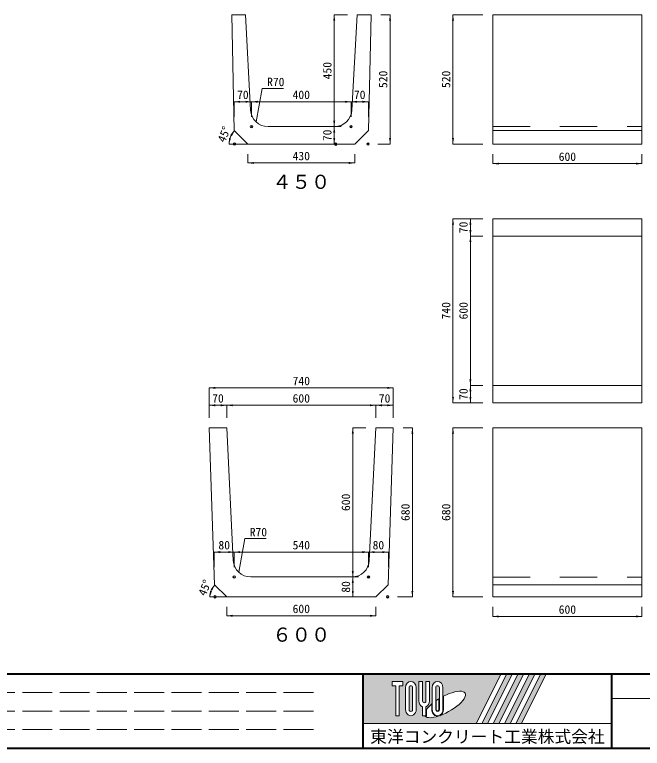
# Model space of a CAD drawing. Units: millimetres at full size, sheet at 1:20. Extents: x 19804 to 37687, y 7081 to 13999.
# Drawn here: x 22328 to 24852, y 7281 to 10230 of the extents above; entities that cross this region are included whole.
import ezdxf
from ezdxf.enums import TextEntityAlignment as Align

# ---------------------------------------------------------------- set-up
doc = ezdxf.new("R2010")
doc.units = ezdxf.units.MM
doc.header["$LTSCALE"] = 20
doc.header["$PDMODE"] = 32
doc.header["$PDSIZE"] = 10
doc.linetypes.add('DASHED', pattern=[7.5, 6, -1.5])
doc.linetypes.add('USER1', pattern=[13.5, 7.5, -6])
for name, color, linetype, lineweight in [('0_2', 7, 'Continuous', 13), ('図枠', 7, 'Continuous', 5), ('寸法線', 7, 'Continuous', 13), ('引出線', 4, 'Continuous', 13), ('本体', 2, 'Continuous', 13), ('補助線', 8, 'Continuous', 13)]:
    doc.layers.add(name, color=color, linetype=linetype, lineweight=lineweight)
doc.styles.add('ＭＳ ゴシック', font='')
doc.styles.get('ＭＳ ゴシック').set_extended_font_data('MS Gothic')

# ---------------------------------------------------------------- blocks, each defined once
blk = doc.blocks.new('filled_arrow')
at = {"color": 0, "linetype": 'Continuous', "lineweight": -2}
blk.add_solid([(7.5, 1.25), (0, 0), (7.5, -1.25)], dxfattribs=at)

msp = doc.modelspace()

# ---------------------------------------------------------------- hatches: boundary and pattern name
at = {"layer": '図枠'}
h = msp.add_hatch(color=256, dxfattribs=at)
h.paths.add_polyline_path([(23729.3, 7581.04), (23729.3, 7381.04), (24184.61, 7381.04), (24284.61, 7581.04)])
edge = h.paths.add_edge_path(flags=16)
edge.add_ellipse((24058.74, 7457.2), major_axis=(80.81, 45.23), ratio=0.3471473, start_angle=-144.31122, end_angle=72.1899, ccw=False)
edge.add_ellipse((24028.82, 7437.67), major_axis=(0, 27.5), ratio=0.8463542, start_angle=-160.70346, end_angle=-90)
edge.add_line((24052.1, 7437.67), (24052.1, 7490.09))
edge = h.paths.add_edge_path(flags=16)
edge.add_ellipse((24028.82, 7524.4), major_axis=(0, 25.38), ratio=0.8463542, start_angle=-90, end_angle=90, ccw=False)
edge.add_line((24050.31, 7524.4), (24050.31, 7437.67))
edge.add_ellipse((24028.82, 7437.67), major_axis=(0, 25.38), ratio=0.8463542, start_angle=90, end_angle=-90, ccw=False)
edge.add_line((24007.34, 7437.67), (24007.34, 7524.4))
edge = h.paths.add_edge_path(flags=16)
edge.add_line((24035.98, 7524.4), (24035.98, 7437.67))
edge.add_ellipse((24028.82, 7437.67), major_axis=(0, 8.46), ratio=0.8463542, start_angle=90, end_angle=-90, ccw=False)
edge.add_line((24021.66, 7437.67), (24021.66, 7524.4))
edge.add_ellipse((24028.82, 7524.4), major_axis=(0, 8.46), ratio=0.8463542, start_angle=-90, end_angle=90, ccw=False)
edge = h.paths.add_edge_path(flags=16)
edge.add_line((24034.19, 7480.07), (24034.19, 7437.67))
edge.add_ellipse((24028.82, 7437.67), major_axis=(0, 6.35), ratio=0.8463542, start_angle=90, end_angle=-90, ccw=False)
edge.add_line((24023.45, 7437.67), (24023.45, 7473.13))
edge.add_ellipse((24058.74, 7457.2), major_axis=(80.81, 45.23), ratio=0.3471473, start_angle=107.79174, end_angle=126.47132, ccw=False)
edge = h.paths.add_edge_path(flags=16)
edge.add_ellipse((23975.11, 7472.05), major_axis=(0, 25.38), ratio=0.8463542, start_angle=-163.34117, end_angle=-90, ccw=False)
edge.add_line((23982.27, 7448.11), (23982.27, 7412.29))
edge.add_line((23982.27, 7412.29), (23967.95, 7412.29))
edge.add_line((23967.95, 7412.29), (23967.95, 7448.11))
edge.add_ellipse((23975.11, 7472.05), major_axis=(0, 25.38), ratio=0.8463542, start_angle=90, end_angle=163.34117, ccw=False)
edge.add_line((23953.63, 7472.05), (23953.63, 7549.79))
edge.add_line((23953.63, 7549.79), (23967.95, 7549.79))
edge.add_line((23967.95, 7549.79), (23967.95, 7472.05))
edge.add_ellipse((23975.11, 7472.05), major_axis=(0, 8.46), ratio=0.8463542, start_angle=90, end_angle=-90)
edge.add_line((23982.27, 7472.05), (23982.27, 7549.79))
edge.add_line((23982.27, 7549.79), (23996.59, 7549.79))
edge.add_line((23996.59, 7549.79), (23996.59, 7472.05))
edge = h.paths.add_edge_path(flags=16)
edge.add_line((24005.55, 7459.56), (24005.55, 7437.67))
edge.add_ellipse((24028.82, 7437.67), major_axis=(0, 27.5), ratio=0.8463542, start_angle=90, end_angle=-171.54427)
edge.add_ellipse((24058.74, 7457.2), major_axis=(80.81, 45.23), ratio=0.3471473, start_angle=-178.64954, end_angle=-148.29244, ccw=False)
edge.add_line((23979.19, 7410.17), (23984.06, 7410.17))
edge.add_line((23984.06, 7410.17), (23984.06, 7436.99))
edge.add_ellipse((24058.74, 7457.2), major_axis=(80.81, 45.23), ratio=0.3471473, start_angle=148.21912, end_angle=165.90812, ccw=False)
edge = h.paths.add_edge_path(flags=16)
edge.add_ellipse((23921.4, 7524.4), major_axis=(0, 25.38), ratio=0.8463542, start_angle=-90, end_angle=90, ccw=False)
edge.add_line((23942.88, 7524.4), (23942.88, 7437.67))
edge.add_ellipse((23921.4, 7437.67), major_axis=(0, 25.38), ratio=0.8463542, start_angle=90, end_angle=-90, ccw=False)
edge.add_line((23899.91, 7437.67), (23899.91, 7524.4))
edge = h.paths.add_edge_path(flags=16)
edge.add_line((23928.56, 7524.4), (23928.56, 7437.67))
edge.add_ellipse((23921.4, 7437.67), major_axis=(0, 8.46), ratio=0.8463542, start_angle=90, end_angle=-90, ccw=False)
edge.add_line((23914.24, 7437.67), (23914.24, 7524.4))
edge.add_ellipse((23921.4, 7524.4), major_axis=(0, 8.46), ratio=0.8463542, start_angle=-90, end_angle=90, ccw=False)
h.paths.add_polyline_path([(23889.17, 7549.79), (23889.17, 7532.86), (23874.85, 7532.86), (23874.85, 7412.29), (23860.53, 7412.29), (23860.53, 7532.86), (23846.2, 7532.86), (23846.2, 7549.79)], flags=16)
for points in [[(24207.3, 7381.04), (24229.98, 7381.04), (24329.98, 7581.04), (24307.3, 7581.04)], [(24375.36, 7581.04), (24352.67, 7581.04), (24252.67, 7381.04), (24275.36, 7381.04)], [(24420.73, 7581.04), (24398.05, 7581.04), (24298.05, 7381.04), (24320.73, 7381.04)], [(24466.11, 7581.04), (24443.42, 7581.04), (24343.42, 7381.04), (24366.11, 7381.04)]]:
    msp.add_hatch(color=256, dxfattribs=at).paths.add_polyline_path(points)

# ---------------------------------------------------------------- linework, layer by layer
at = {"layer": '0_2'}
for p, q in [((23265.78, 9709.74), (23190.39, 9709.74)), ((23180.84, 7889.74), (23113.24, 7889.74))]:
    msp.add_line(p, q, dxfattribs=at)
at = {"layer": '図枠', "lineweight": 40}
for p, q in [((20204.3, 7581.04), (28004.3, 7581.04)), ((23729.3, 7281.04), (23729.3, 7581.04)), ((24729.3, 7281.04), (24729.3, 7581.04)), ((20204.3, 7281.04), (28004.3, 7281.04))]:
    msp.add_line(p, q, dxfattribs=at)
at = {"layer": '図枠'}
for p, q in [((23729.3, 7581.04), (24284.61, 7581.04)), ((24284.61, 7581.04), (24184.61, 7381.04)), ((24307.3, 7581.04), (24207.3, 7381.04)), ((24329.98, 7581.04), (24229.98, 7381.04)), ((24352.67, 7581.04), (24252.67, 7381.04)), ((24375.36, 7581.04), (24275.36, 7381.04)), ((24398.05, 7581.04), (24298.05, 7381.04)), ((24307.3, 7581.04), (24329.98, 7581.04)), ((24420.73, 7581.04), (24320.73, 7381.04)), ((24443.42, 7581.04), (24343.42, 7381.04)), ((24352.67, 7581.04), (24375.36, 7581.04)), ((24466.11, 7581.04), (24366.11, 7381.04)), ((24398.05, 7581.04), (24420.73, 7581.04)), ((24443.42, 7581.04), (24466.11, 7581.04)), ((23846.2, 7549.79), (23846.2, 7532.86)), ((23846.2, 7549.79), (23889.17, 7549.79)), ((23889.17, 7549.79), (23889.17, 7532.86)), ((23953.63, 7549.79), (23967.95, 7549.79)), ((23953.63, 7472.05), (23953.63, 7549.79)), ((23967.95, 7549.79), (23967.95, 7472.05)), ((23982.27, 7549.79), (23996.59, 7549.79)), ((23982.27, 7472.05), (23982.27, 7549.79)), ((23996.59, 7549.79), (23996.59, 7472.05)), ((23860.53, 7532.86), (23846.2, 7532.86)), ((23860.53, 7532.86), (23860.53, 7412.29)), ((23874.85, 7532.86), (23874.85, 7412.29)), ((23889.17, 7532.86), (23874.85, 7532.86)), ((23899.91, 7524.4), (23899.91, 7437.67)), ((23914.24, 7437.67), (23914.24, 7524.4)), ((23928.56, 7524.4), (23928.56, 7437.67)), ((23942.88, 7437.67), (23942.88, 7524.4)), ((24007.34, 7524.4), (24007.34, 7437.67)), ((24021.66, 7437.67), (24021.66, 7524.4)), ((24035.98, 7524.4), (24035.98, 7437.67)), ((24050.31, 7437.67), (24050.31, 7524.4)), ((24052.1, 7437.67), (24052.1, 7490.09)), ((24023.45, 7437.67), (24023.45, 7473.13)), ((24034.19, 7480.07), (24034.19, 7437.67)), ((23967.95, 7448.11), (23967.95, 7412.29)), ((23982.27, 7448.11), (23982.27, 7412.29)), ((23984.06, 7436.99), (23984.06, 7410.17)), ((24005.55, 7459.56), (24005.55, 7437.67)), ((23874.85, 7412.29), (23860.53, 7412.29)), ((23982.27, 7412.29), (23967.95, 7412.29)), ((23979.19, 7410.17), (23984.06, 7410.17)), ((23729.3, 7381.04), (24184.61, 7381.04)), ((24207.3, 7381.04), (24229.98, 7381.04)), ((24252.67, 7381.04), (24275.36, 7381.04)), ((24298.05, 7381.04), (24320.73, 7381.04)), ((24343.42, 7381.04), (24366.11, 7381.04))]:
    msp.add_line(p, q, dxfattribs=at)
at = {"layer": '図枠', "linetype": 'DASHED', "lineweight": 9}
for p, q in [((23529.3, 7506.04), (20404.3, 7506.04)), ((23529.3, 7431.04), (20404.3, 7431.04)), ((23529.3, 7356.04), (20404.3, 7356.04))]:
    msp.add_line(p, q, dxfattribs=at)
at = {"layer": '図枠', "lineweight": 13}
msp.add_line((28004.3, 7481.04), (24729.3, 7481.04), dxfattribs=at)
at = {"layer": '図枠'}
for centre, major_axis, ratio, start_param, end_param in [((23921.4, 7524.4), (0, 25.38), 0.846354, 4.712389, 7.8539816), ((24028.82, 7524.4), (0, 25.38), 0.846354, 4.712389, 7.8539816), ((23921.4, 7524.4), (0, 8.46), 0.846354, 4.712389, 7.8539816), ((24028.82, 7524.4), (0, 8.46), 0.846354, 4.712389, 7.8539816), ((24058.74, 7457.2), (80.81, 45.23), 0.347147, 4.2621853, 7.7429163), ((23975.11, 7472.05), (0, 25.38), 0.846354, 1.5707963, 2.8017557), ((23975.11, 7472.05), (0, 8.46), 0.846354, 1.5707963, 4.712389), ((23975.11, 7472.05), (0, 25.38), 0.846354, 3.4814296, 4.712389), ((24058.74, 7457.2), (80.81, 45.23), 0.347147, 1.6817405, 1.8219833), ((23921.4, 7437.67), (0, 25.38), 0.846354, 1.5707963, 4.712389), ((23921.4, 7437.67), (0, 8.46), 0.846354, 1.5707963, 4.712389), ((24058.74, 7457.2), (80.81, 45.23), 0.347147, 2.0815197, 2.5155126), ((24028.82, 7437.67), (0, 27.5), 0.846354, 1.5707963, 3.3154679), ((24028.82, 7437.67), (0, 25.38), 0.846354, 1.5707963, 4.712389), ((24028.82, 7437.67), (0, 8.46), 0.846354, 1.5707963, 4.712389), ((24028.82, 7437.67), (0, 6.35), 0.846354, 1.5707963, 4.712389), ((24028.82, 7437.67), (0, 27.5), 0.846354, 3.5338438, 4.712389), ((24058.74, 7457.2), (80.81, 45.23), 0.347147, 3.2093975, 4.2004451)]:
    msp.add_ellipse(centre, major_axis=major_axis, ratio=ratio, start_param=start_param, end_param=end_param, dxfattribs=at)
at = {"layer": '寸法線'}
for p, q in [((23613.21, 9779.74), (23613.21, 10229.74)), ((23666.16, 10229.74), (23613.21, 10229.74)), ((23801.16, 10229.74), (23837.78, 10229.74)), ((23837.78, 9709.74), (23837.78, 10229.74)), ((24090.85, 9709.74), (24090.85, 10229.74)), ((24210.84, 10229.74), (24090.85, 10229.74)), ((23280.78, 9879.74), (23210.78, 9879.74)), ((23210.78, 9819.74), (23210.78, 9879.74)), ((23680.78, 9879.74), (23280.78, 9879.74)), ((23280.78, 9819.74), (23280.78, 9879.74)), ((23280.78, 9819.74), (23280.78, 9879.74)), ((23680.78, 9879.74), (23750.78, 9879.74)), ((23680.78, 9819.74), (23680.78, 9879.74)), ((23680.78, 9819.74), (23680.78, 9879.74)), ((23750.78, 9819.74), (23750.78, 9879.74)), ((23613.21, 9709.74), (23613.21, 9779.74)), ((23640.78, 9779.74), (23613.21, 9779.74)), ((23640.78, 9779.74), (23613.21, 9779.74)), ((23655.78, 9709.74), (23613.21, 9709.74)), ((23789.17, 9709.74), (23837.78, 9709.74)), ((24210.84, 9709.74), (24090.85, 9709.74)), ((23265.78, 9669.74), (23265.78, 9633.74)), ((23695.78, 9669.74), (23695.78, 9633.74)), ((24250.84, 9669.74), (24250.84, 9631.02)), ((24850.84, 9669.74), (24850.84, 9631.02)), ((23265.78, 9633.74), (23695.78, 9633.74)), ((24250.84, 9631.02), (24850.84, 9631.02)), ((24090.85, 9409.74), (24090.85, 8669.74)), ((24210.84, 9409.74), (24090.85, 9409.74)), ((24160.85, 9339.74), (24160.85, 9409.74)), ((24210.84, 9409.74), (24160.85, 9409.74)), ((24160.85, 8739.74), (24160.85, 9339.74)), ((24210.84, 9339.74), (24160.85, 9339.74)), ((24210.84, 9339.74), (24160.85, 9339.74)), ((23850.84, 8729.72), (23110.84, 8729.72)), ((23110.84, 8609.74), (23110.84, 8729.72)), ((23850.84, 8609.74), (23850.84, 8729.72)), ((24160.85, 8669.74), (24160.85, 8739.74)), ((24210.84, 8739.74), (24160.85, 8739.74)), ((24210.84, 8739.74), (24160.85, 8739.74)), ((24210.84, 8669.74), (24090.85, 8669.74)), ((24210.84, 8669.74), (24160.85, 8669.74)), ((23110.84, 8659.72), (23180.84, 8659.72)), ((23110.84, 8609.74), (23110.84, 8659.72)), ((23180.84, 8609.74), (23180.84, 8659.72)), ((23180.84, 8659.72), (23780.84, 8659.72)), ((23180.84, 8609.74), (23180.84, 8659.72)), ((23780.84, 8609.74), (23780.84, 8659.72)), ((23780.84, 8659.72), (23850.84, 8659.72)), ((23780.84, 8609.74), (23780.84, 8659.72)), ((23850.84, 8609.74), (23850.84, 8659.72)), ((23687.88, 7969.74), (23687.88, 8569.74)), ((23740.84, 8569.74), (23687.88, 8569.74)), ((23890.84, 8569.74), (23927.46, 8569.74)), ((23927.46, 7889.74), (23927.46, 8569.74)), ((24090.85, 7889.74), (24090.85, 8569.74)), ((24210.84, 8569.74), (24090.85, 8569.74)), ((23210.84, 8069.74), (23130.84, 8069.74)), ((23130.84, 8009.74), (23130.84, 8069.74)), ((23750.84, 8069.74), (23210.84, 8069.74)), ((23210.84, 8009.74), (23210.84, 8069.74)), ((23210.84, 8009.74), (23210.84, 8069.74)), ((23750.84, 8069.74), (23830.84, 8069.74)), ((23750.84, 8009.74), (23750.84, 8069.74)), ((23750.84, 8009.74), (23750.84, 8069.74)), ((23830.84, 8009.74), (23830.84, 8069.74)), ((23687.88, 7889.74), (23687.88, 7969.74)), ((23710.84, 7969.74), (23687.88, 7969.74)), ((23710.84, 7969.74), (23687.88, 7969.74)), ((23740.84, 7889.74), (23687.88, 7889.74)), ((23868.17, 7889.74), (23927.46, 7889.74)), ((24210.84, 7889.74), (24090.85, 7889.74)), ((23180.84, 7849.74), (23180.84, 7813.74)), ((23780.84, 7849.74), (23780.84, 7813.74)), ((24250.84, 7849.74), (24250.84, 7811.02)), ((24850.84, 7849.74), (24850.84, 7811.02)), ((23180.84, 7813.74), (23780.84, 7813.74)), ((24250.84, 7811.02), (24850.84, 7811.02))]:
    msp.add_line(p, q, dxfattribs=at)
for centre, radius in [((23265.78, 9709.74), 75.4), ((23180.84, 7889.74), 67.6)]:
    msp.add_arc(centre, radius, 135, 180, dxfattribs=at)
at = {"layer": '引出線'}
for points in [[(23298.93, 9798.9), (23323.3, 9933.41), (23409.45, 9933.41)], [(23229.18, 7989.02), (23253.55, 8123.98), (23339.7, 8123.98)]]:
    msp.add_lwpolyline(points, dxfattribs=at)
at = {"layer": '本体'}
for p, q in [((23201.16, 10229.74), (23256.16, 10229.74)), ((23201.16, 10229.74), (23211.11, 9764.41)), ((23256.16, 10229.74), (23277.16, 9845.91)), ((23684.51, 9845.79), (23706.16, 10229.74)), ((23706.16, 10229.74), (23761.16, 10229.74)), ((23761.16, 10229.74), (23750.43, 9764.38)), ((24250.84, 9709.74), (24250.84, 10229.74)), ((24250.84, 10229.74), (24850.84, 10229.74)), ((24850.84, 10229.74), (24850.84, 9709.74)), ((23265.78, 9709.74), (23211.11, 9764.41)), ((23347.06, 9779.74), (23614.62, 9779.74)), ((23695.78, 9709.74), (23750.43, 9764.38)), ((24250.84, 9764.38), (24850.84, 9764.38)), ((23265.78, 9709.74), (23695.78, 9709.74)), ((24250.84, 9709.74), (24850.84, 9709.74)), ((24250.84, 8669.74), (24250.84, 9409.74)), ((24250.84, 9409.74), (24850.84, 9409.74)), ((24850.84, 9409.74), (24850.84, 8669.74)), ((24250.84, 9339.74), (24850.84, 9339.74)), ((24850.84, 8739.74), (24250.84, 8739.74)), ((24850.84, 8669.74), (24250.84, 8669.74)), ((23110.84, 8569.74), (23180.84, 8569.74)), ((23110.84, 8569.74), (23131.87, 7938.7)), ((23180.84, 8569.74), (23207.51, 8036.24)), ((23780.84, 8569.74), (23754.16, 8036.24)), ((23780.84, 8569.74), (23850.84, 8569.74)), ((23850.84, 8569.74), (23829.8, 7938.7)), ((23277.43, 7969.74), (23684.25, 7969.74)), ((23180.84, 7889.74), (23131.87, 7938.7)), ((23780.84, 7889.74), (23829.8, 7938.7)), ((23180.84, 7889.74), (23780.84, 7889.74))]:
    msp.add_line(p, q, dxfattribs=at)
at = {"layer": '本体', "linetype": 'USER1', "lineweight": 9}
for p, q in [((24250.84, 9779.74), (24850.84, 9779.74)), ((24250.84, 7969.49), (24850.84, 7969.49))]:
    msp.add_line(p, q, dxfattribs=at)
at = {"layer": '本体', "lineweight": 20}
for p, q in [((24250.84, 8569.74), (24850.84, 8569.74)), ((24250.84, 8569.74), (24250.84, 7889.74)), ((24850.84, 8569.74), (24850.84, 7889.74)), ((24250.84, 7889.74), (24850.84, 7889.74))]:
    msp.add_line(p, q, dxfattribs=at)
at = {"layer": '本体', "lineweight": 9}
msp.add_line((24250.84, 7938.45), (24850.84, 7938.45), dxfattribs=at)
at = {"layer": '本体'}
for centre, start, end in [((23347.06, 9849.74), 183.13185, 270), ((23614.62, 9849.74), 270, 356.7722), ((23277.43, 8039.74), 182.86241, 270), ((23684.25, 8039.74), 270, 357.13759)]:
    msp.add_arc(centre, 70, start, end, dxfattribs=at)
at = {"layer": '補助線'}
for p, q in [((23265.78, 9709.74), (23695.78, 9709.74)), ((23265.78, 9709.74), (23695.78, 9709.74)), ((23729.3, 7381.04), (24729.3, 7381.04))]:
    msp.add_line(p, q, dxfattribs=at)
for p in [(23280.78, 9779.74), (23680.78, 9779.74), (23212.28, 9709.74), (23619.35, 9709.49), (23749.17, 9709.74), (23210.84, 7969.74), (23750.84, 7969.74), (23133.5, 7889.74), (23828.17, 7889.74)]:
    msp.add_point(p, dxfattribs=at)

# ---------------------------------------------------------------- block references
at = {"layer": '寸法線', "xscale": 3.2, "yscale": 3.2}
for p, rotation in [((23613.21, 10229.74), 270), ((23837.78, 10229.74), 270), ((24090.85, 10229.74), 270), ((23280.78, 9879.74), 180), ((23680.78, 9879.74), 180), ((23750.78, 9879.74), 180), ((23613.21, 9779.74), 90), ((23212.47, 9763.05), 234.1), ((23613.21, 9779.74), 270), ((23190.39, 9709.74), 80.9), ((23613.21, 9709.74), 90), ((23837.78, 9709.74), 90), ((24090.85, 9709.74), 90), ((23695.78, 9633.74), 180), ((24850.84, 9631.02), 180), ((24090.85, 9409.74), 270), ((24160.85, 9409.74), 270), ((24160.85, 9339.74), 90), ((24160.85, 9339.74), 270), ((24160.85, 8739.74), 90), ((23850.84, 8729.72), 180), ((24160.85, 8739.74), 270), ((24090.85, 8669.74), 90), ((24160.85, 8669.74), 90), ((23180.84, 8659.72), 180), ((23780.84, 8659.72), 180), ((23850.84, 8659.72), 180), ((23687.88, 8569.74), 270), ((23927.46, 8569.74), 270), ((24090.85, 8569.74), 270), ((23210.84, 8069.74), 180), ((23750.84, 8069.74), 180), ((23830.84, 8069.74), 180), ((23687.88, 7969.74), 90), ((23687.88, 7969.74), 270), ((23133.04, 7937.53), 235.2), ((23113.24, 7889.74), 79.8), ((23687.88, 7889.74), 90), ((23927.46, 7889.74), 90), ((24090.85, 7889.74), 90), ((23780.84, 7813.74), 180), ((24850.84, 7811.02), 180)]:
    msp.add_blockref('filled_arrow', p, dxfattribs=dict(at, rotation=rotation))
for p in [(23210.78, 9879.74), (23280.78, 9879.74), (23680.78, 9879.74), (23265.78, 9633.74), (24250.84, 9631.02), (23110.84, 8729.72), (23110.84, 8659.72), (23180.84, 8659.72), (23780.84, 8659.72), (23130.84, 8069.74), (23210.84, 8069.74), (23750.84, 8069.74), (23180.84, 7813.74), (24250.84, 7811.02)]:
    msp.add_blockref('filled_arrow', p, dxfattribs=at)
at = {"layer": '引出線', "xscale": 0.16, "yscale": 0.16}
for p, rotation in [((23298.93, 9798.9), 79.7), ((23229.18, 7989.02), 79.8)]:
    msp.add_blockref('filled_arrow', p, dxfattribs=dict(at, rotation=rotation))

# ---------------------------------------------------------------- texts
at = {"layer": '0_2', "style": 'ＭＳ ゴシック'}
for s, p in [('４５０', (23480.78, 9558.04)), ('６００', (23480.84, 7738.04))]:
    msp.add_text(s, height=56.96, dxfattribs=at).set_placement(p, align=Align.MIDDLE_CENTER)
at = {"layer": '図枠', "style": 'ＭＳ ゴシック'}
msp.add_text('東洋コンクリート工業株式会社', height=49.37, dxfattribs=at).set_placement((24229.3, 7327.91), align=Align.MIDDLE_CENTER)
at = {"layer": '寸法線', "style": 'ＭＳ ゴシック'}
for s, rotation, p in [('450', 90, (23585.21, 10004.74)), ('520', 90, (23809.78, 9969.74)), ('520', 90, (24062.85, 9969.74)), ('45°', 67.5, (23170.26, 9749.3)), ('70', 90, (23585.21, 9744.74)), ('70', 90, (24132.85, 9374.74)), ('740', 90, (24062.85, 9039.74)), ('600', 90, (24132.85, 9039.74)), ('70', 90, (24132.85, 8704.74)), ('600', 90, (23659.88, 8269.74)), ('680', 90, (23899.46, 8229.74)), ('680', 90, (24062.85, 8229.74)), ('45°', 67.5, (23092.52, 7926.32)), ('80', 90, (23659.88, 7929.74))]:
    msp.add_text(s, height=34.18, rotation=rotation, dxfattribs=at).set_placement(p, align=Align.MIDDLE_CENTER)
for s, p in [('70', (23245.78, 9907.74)), ('400', (23480.78, 9907.74)), ('70', (23715.78, 9907.74)), ('430', (23480.78, 9661.74)), ('600', (24550.84, 9659.02)), ('740', (23480.84, 8757.72)), ('70', (23145.84, 8687.72)), ('600', (23480.84, 8687.72)), ('70', (23815.84, 8687.72)), ('80', (23170.84, 8097.74)), ('540', (23480.84, 8097.74)), ('80', (23790.84, 8097.74)), ('600', (23480.84, 7841.74)), ('600', (24550.84, 7839.02))]:
    msp.add_text(s, height=34.18, dxfattribs=at).set_placement(p, align=Align.MIDDLE_CENTER)
at = {"layer": '引出線', "style": 'ＭＳ ゴシック'}
for p in [(23343.3, 9976.61), (23273.55, 8167.18)]:
    msp.add_text('R70', height=34.18, dxfattribs=at).set_placement(p, align=Align.TOP_LEFT)

doc.saveas('drawing.dxf')
